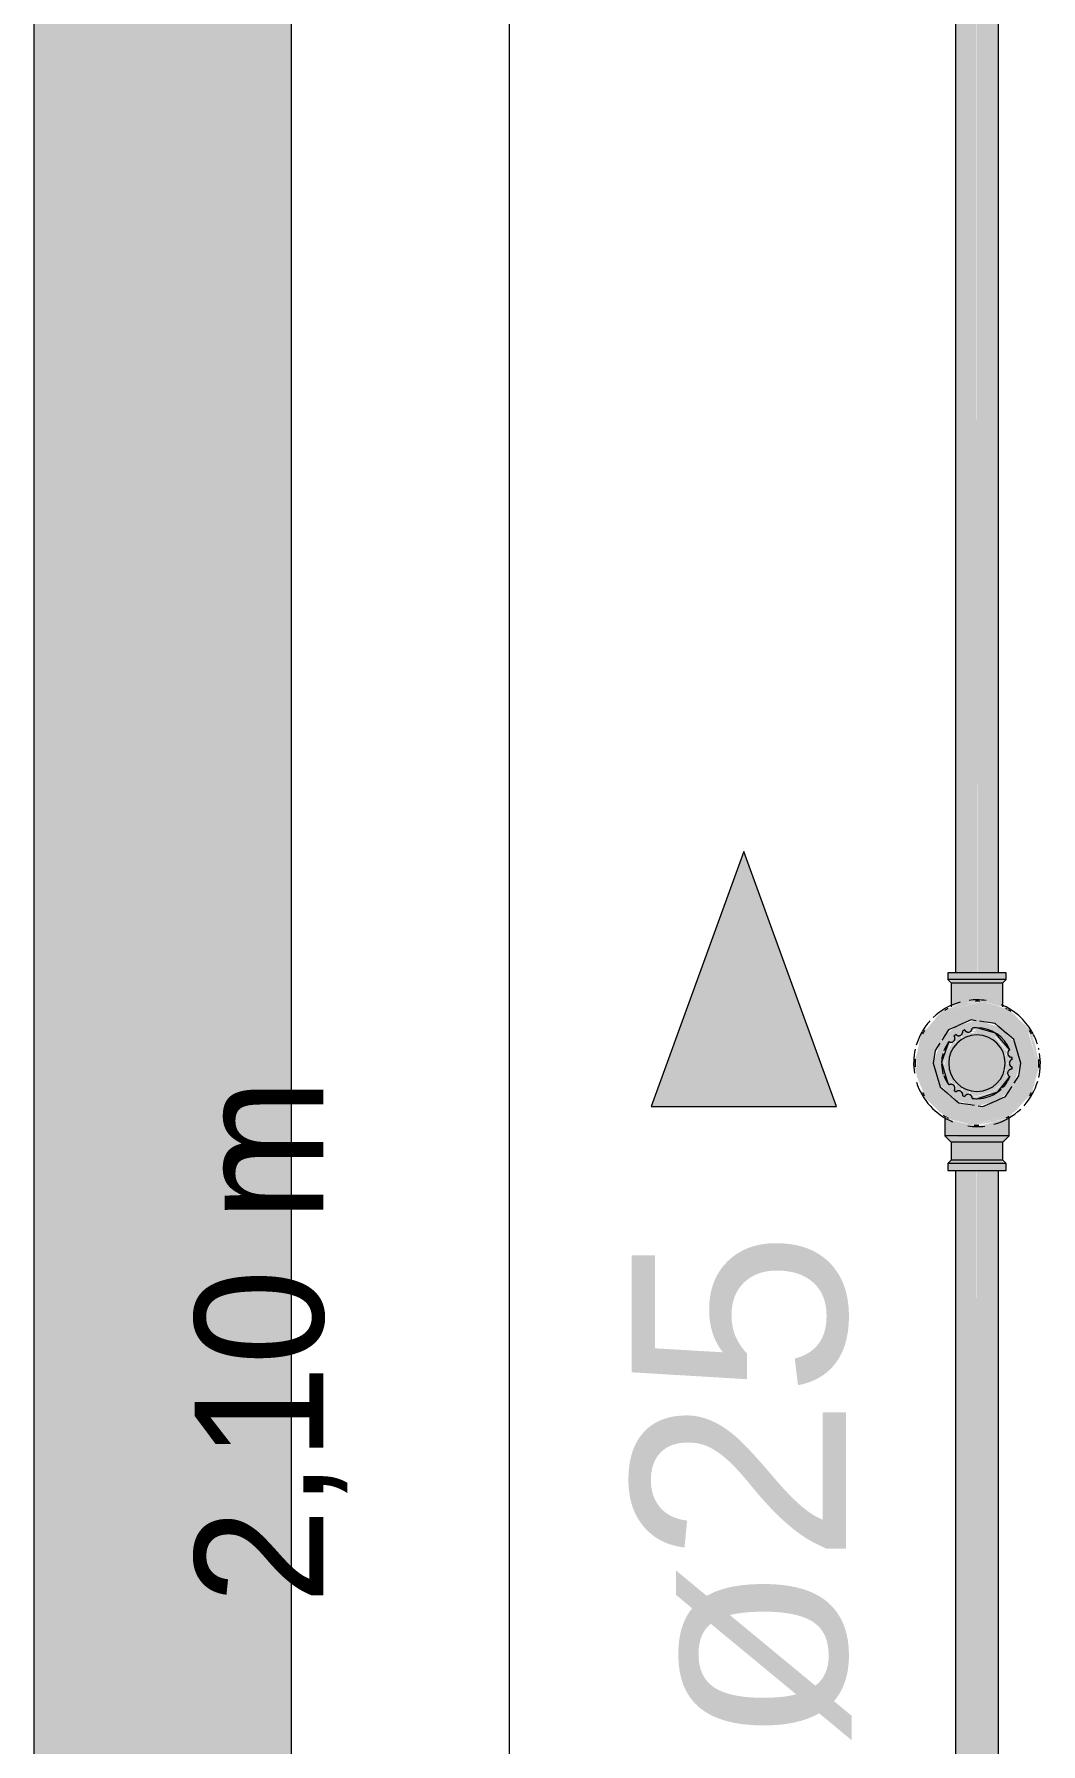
# Model space of a CAD drawing. Header units: metres. Extents: x 147 to 427, y -16 to 162.
# Drawn here: x 389.028 to 389.615, y 0.803 to 1.8 of the extents above; entities that cross this region are included whole.
import ezdxf

# ---------------------------------------------------------------- set-up
doc = ezdxf.new("R2010")
doc.units = ezdxf.units.M
for name, color, linetype, lineweight in [('A-ANNO-DIMS', 7, 'Continuous', 5), ('A-ANNO-DIMS-50', 7, 'Continuous', 5), ('A-WALL', 7, 'Continuous', 9), ('P-PIPE', 7, 'Continuous', 5), ('P-PIPE-IDEN', 7, 'Continuous', 5), ('P-SANR-FIXT', 7, 'Continuous', 5)]:
    doc.layers.add(name, color=color, linetype=linetype, lineweight=lineweight)
doc.styles.add('Arial_25', font='arial.ttf', dxfattribs={"height": 0.125})
doc.styles.add('Century Gothic_1', font='GOTHIC.TTF', dxfattribs={"height": 0.075})
doc.dimstyles.new('Setores_1_5', dxfattribs={"dimscale": 0.3048, "dimtxt": 0.078313, "dimasz": 0.520833, "dimexe": 0.393701, "dimexo": 0.246063, "dimgap": 0.287073, "dimtad": 1, "dimrnd": 0.01, "dimzin": 0, "dimdsep": 46, "dimtxsty": 'Century Gothic_1', "dimblk1": 'OBLIQUE', "dimblk2": 'OBLIQUE', "dimsah": 1, "dimcen": 0.09, "dimazin": 0, "dimtfac": 1, "dimtdec": 4, "dimtix": 1, "dimtmove": 0, "dimatfit": 3, "dimfxl": 1, "dimtvp": 1, "dimtolj": 1, "dimtzin": 0, "dimarcsym": 2})

# ---------------------------------------------------------------- blocks, each defined once
blk = doc.blocks.new('AF_Registro de Pressão - Ø3_4_ _25mm_-3434113-HH')
at = {"layer": 'P-SANR-FIXT', "true_color": 0xe1e1e1}
h = blk.add_hatch(color=254, dxfattribs=at)
h.paths.add_polyline_path([(-163.60802, 1.16304), (-163.60802, 1.16389), (-163.61243, 1.16447), (-163.61441, 1.16477), (-163.60803, 1.16304)])
h.paths.add_polyline_path([(-163.61968, 1.16634), (-163.62661, 1.16925), (-163.62938, 1.17126), (-163.62964, 1.17136), (-163.63669, 1.1787), (-163.63992, 1.18364), (-163.64081, 1.1844), (-163.63933, 1.18081), (-163.62564, 1.16776), (-163.61992, 1.16638)])
h.paths.add_polyline_path([(-163.6435, 1.19446), (-163.64361, 1.20196), (-163.64355, 1.2033), (-163.64325, 1.20577), (-163.64498, 1.2), (-163.64359, 1.19478)])
h.paths.add_polyline_path([(-163.64226, 1.21018), (-163.64003, 1.21609), (-163.63809, 1.2195), (-163.638, 1.22051), (-163.64027, 1.21761), (-163.64217, 1.21052)])
h.paths.add_polyline_path([(-163.6327, 1.22582), (-163.62807, 1.22938), (-163.62795, 1.23), (-163.62022, 1.23348), (-163.62782, 1.23069), (-163.63229, 1.22622)])
h.paths.add_polyline_path([(-163.61359, 1.23547), (-163.61056, 1.23578), (-163.60802, 1.23611), (-163.60822, 1.23691), (-163.61309, 1.2356)])
h = blk.add_hatch(color=254, dxfattribs=at)
h.paths.add_polyline_path([(-163.60802, 1.16304), (-163.60581, 1.16421), (-163.60802, 1.16389), (-163.60802, 1.1635)])
h.paths.add_polyline_path([(-163.59844, 1.16561), (-163.5892, 1.16834), (-163.58719, 1.17108), (-163.58954, 1.16915), (-163.5911, 1.1684), (-163.59583, 1.16652), (-163.59843, 1.1657)])
h.paths.add_polyline_path([(-163.58145, 1.17609), (-163.57578, 1.18239), (-163.57533, 1.1854), (-163.57796, 1.1805), (-163.58074, 1.17698)])
h.paths.add_polyline_path([(-163.5732, 1.19205), (-163.57106, 1.2), (-163.57273, 1.2044), (-163.57249, 1.1967), (-163.5728, 1.19423), (-163.57311, 1.19313)])
h.paths.add_polyline_path([(-163.57393, 1.2107), (-163.57672, 1.21919), (-163.59041, 1.23224), (-163.59298, 1.23253), (-163.58641, 1.22864), (-163.57936, 1.2213), (-163.57613, 1.21636), (-163.57433, 1.21197)])
h.paths.add_polyline_path([(-163.59998, 1.2348), (-163.60802, 1.23696), (-163.60796, 1.23609), (-163.60362, 1.23553), (-163.60164, 1.23523), (-163.60019, 1.23482)])
h = blk.add_hatch(color=254, dxfattribs=at)
h.paths.add_polyline_path([(-163.64325, 1.2), (-163.63789, 1.21825), (-163.62564, 1.23051), (-163.60802, 1.23545), (-163.6081, 1.23585), (-163.6148, 1.2352), (-163.62102, 1.23325), (-163.62798, 1.22988), (-163.62807, 1.22938), (-163.63029, 1.22809), (-163.63853, 1.21878), (-163.64132, 1.21321), (-163.64355, 1.2033), (-163.64353, 1.20227)])
h.paths.add_polyline_path([(-163.60802, 1.16414), (-163.60802, 1.16477), (-163.62618, 1.17004), (-163.63853, 1.18239), (-163.64325, 1.2), (-163.64359, 1.19615), (-163.64317, 1.1924), (-163.63848, 1.18112), (-163.63626, 1.17814), (-163.62938, 1.17126), (-163.62744, 1.17008), (-163.6253, 1.16868), (-163.61992, 1.16642), (-163.61243, 1.16447), (-163.60963, 1.16432)])
h = blk.add_hatch(color=254, dxfattribs=at)
h.paths.add_polyline_path([(-163.60802, 1.16477), (-163.60802, 1.17979), (-163.60959, 1.18059), (-163.6099, 1.18107), (-163.61079, 1.18181), (-163.61254, 1.18187), (-163.6131, 1.18187), (-163.61672, 1.18322), (-163.61708, 1.18384), (-163.61771, 1.18378), (-163.6208, 1.18614), (-163.62108, 1.18644), (-163.62025, 1.18801), (-163.62205, 1.18744), (-163.62289, 1.18769), (-163.62462, 1.18834), (-163.628, 1.19573), (-163.62847, 1.2017), (-163.6271, 1.2076), (-163.62386, 1.21241), (-163.62291, 1.21166), (-163.62166, 1.21283), (-163.62054, 1.21283), (-163.62108, 1.21356), (-163.61811, 1.21598), (-163.61749, 1.21592), (-163.61723, 1.2165), (-163.61411, 1.21788), (-163.61291, 1.21761), (-163.61255, 1.21819), (-163.61126, 1.21859), (-163.60984, 1.21947), (-163.60979, 1.21992), (-163.60802, 1.22068), (-163.60802, 1.23523), (-163.62564, 1.23051), (-163.63853, 1.21761), (-163.64325, 1.2), (-163.63853, 1.18239), (-163.62564, 1.16949), (-163.61056, 1.16545)])
h.paths.add_polyline_path([(-163.60904, 1.175), (-163.61309, 1.17548), (-163.61885, 1.17762), (-163.61883, 1.17804), (-163.61309, 1.17634), (-163.60921, 1.17508)])
h.paths.add_polyline_path([(-163.62089, 1.17866), (-163.62758, 1.18408), (-163.62898, 1.18643), (-163.6289, 1.18676), (-163.62584, 1.18392), (-163.62585, 1.18343), (-163.62509, 1.18239), (-163.62395, 1.18202), (-163.62087, 1.1787)])
h.paths.add_polyline_path([(-163.62958, 1.18732), (-163.63015, 1.18814), (-163.63092, 1.1892), (-163.6313, 1.19378), (-163.62998, 1.1892), (-163.63003, 1.18882), (-163.62952, 1.18744)])
h.paths.add_polyline_path([(-163.63313, 1.20112), (-163.6321, 1.20721), (-163.62998, 1.2108), (-163.63305, 1.20118)])
h.paths.add_polyline_path([(-163.62904, 1.21308), (-163.6291, 1.21401), (-163.62784, 1.21563), (-163.62292, 1.22037), (-163.62227, 1.22037), (-163.62171, 1.22037), (-163.62509, 1.21761), (-163.62553, 1.2175), (-163.62698, 1.21495), (-163.6289, 1.21324)])
h.paths.add_polyline_path([(-163.62068, 1.22136), (-163.62009, 1.22184), (-163.6174, 1.22302), (-163.61426, 1.22407), (-163.61181, 1.22485), (-163.61056, 1.22499), (-163.61056, 1.22455), (-163.62063, 1.22138)])
h = blk.add_hatch(color=254, dxfattribs=at)
h.paths.add_polyline_path([(-163.60802, 1.16414), (-163.59842, 1.16576), (-163.591, 1.16845), (-163.58671, 1.17136), (-163.58576, 1.17191), (-163.57752, 1.18122), (-163.57473, 1.18679), (-163.57249, 1.1967), (-163.5728, 1.2), (-163.57796, 1.18194), (-163.59116, 1.16929), (-163.60802, 1.16455)])
h.paths.add_polyline_path([(-163.57244, 1.20167), (-163.57393, 1.2107), (-163.57644, 1.21691), (-163.57979, 1.22186), (-163.58666, 1.22874), (-163.58861, 1.22992), (-163.59075, 1.23132), (-163.59595, 1.23352), (-163.60362, 1.23553), (-163.60642, 1.23568), (-163.60802, 1.23539), (-163.60796, 1.23521), (-163.58997, 1.23006), (-163.57752, 1.21761), (-163.5728, 1.2)])
h.paths.add_polyline_path([(-163.57252, 1.1977), (-163.5721, 1.2), (-163.57247, 1.19996), (-163.57252, 1.19774)])
h = blk.add_hatch(color=254, dxfattribs=at)
h.paths.add_polyline_path([(-163.60802, 1.16477), (-163.59041, 1.16949), (-163.57752, 1.18239), (-163.5728, 1.2), (-163.57816, 1.21825), (-163.59041, 1.23051), (-163.60802, 1.23523), (-163.60802, 1.22068), (-163.60116, 1.21918), (-163.59744, 1.21739), (-163.59447, 1.2151), (-163.59073, 1.21089), (-163.58949, 1.20736), (-163.59026, 1.20705), (-163.59006, 1.2061), (-163.59009, 1.20572), (-163.59154, 1.20436), (-163.58964, 1.20417), (-163.58915, 1.20189), (-163.58916, 1.20028), (-163.58914, 1.19971), (-163.58967, 1.19573), (-163.5901, 1.19551), (-163.59154, 1.19542), (-163.59013, 1.19414), (-163.59007, 1.19367), (-163.5899, 1.1916), (-163.59512, 1.18408), (-163.59922, 1.18164), (-163.60218, 1.18059), (-163.60802, 1.17932), (-163.60802, 1.16568)])
h.paths.add_polyline_path([(-163.60701, 1.175), (-163.60296, 1.17644), (-163.5972, 1.17739), (-163.59865, 1.17698), (-163.60177, 1.17594), (-163.60424, 1.17515), (-163.60549, 1.17501), (-163.60685, 1.175)])
h.paths.add_polyline_path([(-163.60146, 1.17557), (-163.60145, 1.17594), (-163.60083, 1.17579)])
h.paths.add_polyline_path([(-163.59516, 1.17866), (-163.59518, 1.17872), (-163.59096, 1.18239), (-163.59041, 1.18281), (-163.58907, 1.18505), (-163.58684, 1.18659), (-163.58761, 1.18501), (-163.59313, 1.17963), (-163.59378, 1.17963)])
h.paths.add_polyline_path([(-163.58647, 1.18732), (-163.58627, 1.18805), (-163.58599, 1.18953), (-163.583, 1.19882), (-163.58292, 1.19883), (-163.58394, 1.19279), (-163.58627, 1.18743)])
h.paths.add_polyline_path([(-163.58292, 1.20112), (-163.58334, 1.20156), (-163.58468, 1.20881), (-163.58337, 1.20467), (-163.58292, 1.20117)])
h.paths.add_polyline_path([(-163.5868, 1.21317), (-163.58805, 1.21393), (-163.5902, 1.21657), (-163.59096, 1.21761), (-163.59237, 1.21825), (-163.59378, 1.22037), (-163.58907, 1.21657), (-163.58695, 1.21401)])
h.paths.add_polyline_path([(-163.59537, 1.22136), (-163.60045, 1.22271), (-163.60685, 1.225), (-163.60296, 1.22452), (-163.59719, 1.22238), (-163.59521, 1.22138)])
h = blk.add_hatch(color=254, dxfattribs=at)
h.paths.add_polyline_path([(-163.60802, 1.17979), (-163.60848, 1.18085), (-163.60979, 1.18008)])
h.paths.add_polyline_path([(-163.62432, 1.18737), (-163.62386, 1.18759), (-163.62291, 1.18834), (-163.62616, 1.19494), (-163.62706, 1.2), (-163.6253, 1.2076), (-163.62298, 1.21229), (-163.62441, 1.21204), (-163.62805, 1.20427), (-163.62861, 1.19942), (-163.62696, 1.19215), (-163.62438, 1.18747)])
h.paths.add_polyline_path([(-163.60802, 1.21904), (-163.60802, 1.22021), (-163.60984, 1.21947), (-163.60862, 1.21918)])
h = blk.add_hatch(color=254, dxfattribs=at)
h.paths.add_polyline_path([(-163.61968, 1.18834), (-163.62298, 1.1934), (-163.62422, 1.1978), (-163.62422, 1.2022), (-163.62338, 1.20563), (-163.62102, 1.20991), (-163.61968, 1.21166), (-163.62205, 1.21256), (-163.62597, 1.2061), (-163.62681, 1.1986), (-163.6253, 1.1924), (-163.62166, 1.18717), (-163.62025, 1.18801)])
h.paths.add_polyline_path([(-163.61627, 1.18573), (-163.61968, 1.18834), (-163.6208, 1.18614), (-163.61811, 1.18402), (-163.61749, 1.18408), (-163.61687, 1.18491)])
h.paths.add_polyline_path([(-163.61229, 1.18408), (-163.61627, 1.18573), (-163.61672, 1.18322), (-163.61411, 1.18212), (-163.61291, 1.18239), (-163.6125, 1.18352)])
h.paths.add_polyline_path([(-163.60802, 1.18224), (-163.60802, 1.18352), (-163.61236, 1.18352), (-163.61212, 1.18185), (-163.60895, 1.18215)])
h.paths.add_polyline_path([(-163.60802, 1.18096), (-163.60802, 1.18224), (-163.61204, 1.18161), (-163.60982, 1.18105)])
h.paths.add_polyline_path([(-163.61627, 1.21427), (-163.61229, 1.21592), (-163.6131, 1.21813), (-163.61636, 1.21699), (-163.61722, 1.21648), (-163.61637, 1.21451)])
h.paths.add_polyline_path([(-163.61968, 1.21166), (-163.61644, 1.21451), (-163.61815, 1.21596), (-163.62025, 1.21444), (-163.62108, 1.21356), (-163.62025, 1.21243)])
h.paths.add_polyline_path([(-163.61229, 1.21592), (-163.60802, 1.21648), (-163.60825, 1.21778), (-163.61248, 1.21761), (-163.61236, 1.21648)])
h.paths.add_polyline_path([(-163.60802, 1.21776), (-163.60802, 1.21904), (-163.61204, 1.21839), (-163.60831, 1.2178)])
blk.add_hatch(color=254, dxfattribs=at).paths.add_polyline_path([(-163.60802, 1.18352), (-163.60239, 1.18464), (-163.59811, 1.18701), (-163.59503, 1.19009), (-163.59318, 1.19314), (-163.59183, 1.1978), (-163.59183, 1.2022), (-163.59267, 1.20563), (-163.59503, 1.20991), (-163.59811, 1.21299), (-163.60116, 1.21485), (-163.60583, 1.21619), (-163.61022, 1.21619), (-163.61366, 1.21536), (-163.61794, 1.21299), (-163.62102, 1.20991), (-163.6223, 1.20824), (-163.62422, 1.2022), (-163.62422, 1.1978), (-163.62338, 1.19437), (-163.62102, 1.19009), (-163.61794, 1.18701), (-163.61489, 1.18515), (-163.61022, 1.18381), (-163.60955, 1.18372)])
h = blk.add_hatch(color=254, dxfattribs=at)
h.paths.add_polyline_path([(-163.60802, 1.17932), (-163.59978, 1.18134), (-163.59341, 1.18538), (-163.59317, 1.18593), (-163.59208, 1.18762), (-163.58936, 1.19186), (-163.58936, 1.19249), (-163.59023, 1.19341), (-163.59523, 1.18622), (-163.60043, 1.18254), (-163.60802, 1.18059), (-163.60802, 1.17979)])
h.paths.add_polyline_path([(-163.58992, 1.20668), (-163.58972, 1.20784), (-163.59352, 1.21422), (-163.59782, 1.21761), (-163.60177, 1.21938), (-163.6065, 1.22047), (-163.60802, 1.22021), (-163.60791, 1.219), (-163.59685, 1.21532), (-163.58997, 1.20674)])
h = blk.add_hatch(color=254, dxfattribs=at)
h.paths.add_polyline_path([(-163.60802, 1.18096), (-163.59972, 1.18305), (-163.59346, 1.18807), (-163.5901, 1.1946), (-163.5921, 1.19573), (-163.59503, 1.19009), (-163.59811, 1.18701), (-163.60116, 1.18515), (-163.60583, 1.18381), (-163.60802, 1.18352), (-163.60802, 1.18105)])
h.paths.add_polyline_path([(-163.58975, 1.19547), (-163.58914, 1.19942), (-163.58916, 1.19972), (-163.59154, 1.2), (-163.59154, 1.19567), (-163.58985, 1.19548)])
h.paths.add_polyline_path([(-163.5921, 1.20427), (-163.59005, 1.20626), (-163.5979, 1.2158), (-163.60802, 1.219), (-163.60802, 1.21648), (-163.60239, 1.21536), (-163.59811, 1.21299), (-163.59503, 1.20991), (-163.59293, 1.20626), (-163.59243, 1.20506)])
h.paths.add_polyline_path([(-163.59154, 1.2), (-163.58914, 1.20028), (-163.58967, 1.20427), (-163.59009, 1.20462), (-163.5921, 1.20427), (-163.59166, 1.20088)])
at = {"layer": 'P-PIPE'}
for p, q in [((-163.61956, 1.22165), (-163.62077, 1.22111)), ((-163.59076, 1.21742), (-163.59519, 1.22128)), ((-163.62529, 1.18258), (-163.62086, 1.17872)), ((-163.59649, 1.17835), (-163.59528, 1.17889))]:
    blk.add_line(p, q, dxfattribs=at)
at = {"layer": 'P-PIPE', "flags": 128}
for points in [[(-163.62086, 1.22106), (-163.62458, 1.2194), (-163.62846, 1.21347)], [(-163.60845, 1.22481), (-163.61151, 1.22526), (-163.61931, 1.22176)], [(-163.59523, 1.22131), (-163.59735, 1.22316), (-163.60654, 1.22452)], [(-163.58252, 1.2), (-163.58655, 1.21375), (-163.59068, 1.21735)], [(-163.62964, 1.21167), (-163.63243, 1.20741), (-163.63353, 1.2)], [(-163.63353, 1.2), (-163.6295, 1.18625), (-163.62537, 1.18265)], [(-163.58641, 1.18833), (-163.58362, 1.19259), (-163.58252, 1.2)], [(-163.59519, 1.17894), (-163.59147, 1.1806), (-163.58759, 1.18653)], [(-163.62082, 1.17869), (-163.6187, 1.17684), (-163.60951, 1.17548)], [(-163.60739, 1.17516), (-163.60454, 1.17474), (-163.59649, 1.17835)]]:
    blk.add_lwpolyline(points, dxfattribs=at)
at = {"layer": 'P-SANR-FIXT'}
for p, q in [((-163.62024, 1.21669), (-163.62127, 1.21589)), ((-163.61516, 1.21941), (-163.61637, 1.21893)), ((-163.60802, 1.22068), (-163.61082, 1.22049)), ((-163.58746, 1.20224), (-163.58764, 1.20353)), ((-163.58764, 1.19647), (-163.58746, 1.19776)), ((-163.62127, 1.18411), (-163.62024, 1.18331)), ((-163.61637, 1.18107), (-163.61516, 1.18059)), ((-163.61082, 1.17951), (-163.60802, 1.17932))]:
    blk.add_line(p, q, dxfattribs=at)
at = {"layer": 'P-SANR-FIXT', "flags": 128}
for points in [[(-163.58888, 1.20783), (-163.59721, 1.21763), (-163.60802, 1.22068)], [(-163.62438, 1.21266), (-163.6287, 1.20055), (-163.62503, 1.18823), (-163.62438, 1.18734)], [(-163.60802, 1.17932), (-163.5958, 1.18331), (-163.58888, 1.19217)]]:
    blk.add_lwpolyline(points, dxfattribs=at)
at = {"layer": 'P-SANR-FIXT'}
for centre, radius, start, end in [((-163.60802, 1.2), 0.03696, 90, 97.19983), ((-163.60802, 1.2), 0.03611, 90, 91.78157), ((-163.60802, 1.2), 0.03696, 81.7963, 90), ((-163.60802, 1.2), 0.03611, 87.33361, 90), ((-163.60802, 1.2), 0.03696, 105.55416, 133.73036), ((-163.60802, 1.2), 0.03611, 118.01587, 121.32714), ((-163.60802, 1.2), 0.03696, 30, 67.32118), ((-163.60802, 1.2), 0.03611, 60.97156, 62.30758), ((-163.60802, 1.2), 0.03611, 56.91799, 60), ((-163.60802, 1.2), 0.03696, 150.367, 163.47897), ((-163.60802, 1.2), 0.03696, 137.94826, 150), ((-163.60802, 1.2), 0.03611, 148.14415, 151.91175), ((-163.60802, 1.2), 0.01648, 90, 270), ((-163.60802, 1.2), 0.02068, 126.20771, 129.81452), ((-163.61862, 1.21836), 0.00232, 225.80564, 285.16113), ((-163.61862, 1.21836), 0.00232, 314.83887, 14.19436), ((-163.60802, 1.2), 0.02068, 110.18548, 113.79229), ((-163.6131, 1.22041), 0.00229, 205.95935, 262.69688), ((-163.6131, 1.22041), 0.00229, 276.88126, 291.06565), ((-163.6131, 1.22041), 0.00229, 305.25003, 333.61879), ((-163.6131, 1.22041), 0.00229, 347.80318, 1.98756), ((-163.60802, 1.2), 0.02068, 90, 97.76142), ((-163.60802, 1.2), 0.02068, 22.23858, 90), ((-163.60802, 1.2), 0.01648, 270, 90), ((-163.60802, 1.2), 0.03611, 28.09659, 31.86234), ((-163.60802, 1.2), 0.03696, 17.36252, 29.633), ((-163.60802, 1.2), 0.03696, 167.09302, 188.98807), ((-163.60802, 1.2), 0.02068, 142.25104, 159.63697), ((-163.62313, 1.21457), 0.00228, 308.82567, 35.31104), ((-163.58781, 1.20581), 0.00229, 118.01244, 132.19682), ((-163.60802, 1.2), 0.03696, 12.55326, 13.7459), ((-163.60802, 1.2), 0.03611, 176.17281, 183.26782), ((-163.60802, 1.2), 0.02068, 163.82188, 178.14402), ((-163.60802, 1.2), 0.02068, 181.60689, 197.98284), ((-163.58781, 1.20581), 0.00229, 188.93435, 205.86055), ((-163.58786, 1.1942), 0.00228, 84.68896, 142.34588), ((-163.58781, 1.20581), 0.00229, 217.30312, 274.04065), ((-163.58683, 1.2), 0.00232, 105.80564, 180), ((-163.58683, 1.2), 0.00232, 194.44261, 254.19436), ((-163.60802, 1.2), 0.02068, 6.20771, 9.81452), ((-163.60802, 1.2), 0.02068, 350.18548, 353.79229), ((-163.60802, 1.2), 0.03696, 347.09302, 8.98807), ((-163.60802, 1.2), 0.03611, 356.17281, 3.56406), ((-163.60802, 1.2), 0.03696, 197.36252, 247.32118), ((-163.60802, 1.2), 0.02068, 200.35687, 217.74896), ((-163.62313, 1.18543), 0.00228, 324.68896, 51.17433), ((-163.60802, 1.2), 0.02068, 316.00121, 337.74896), ((-163.58786, 1.1942), 0.00228, 152.00297, 171.17433), ((-163.60802, 1.2), 0.03696, 317.94826, 343.47897), ((-163.60802, 1.2), 0.03611, 208.09659, 211.86234), ((-163.60802, 1.2), 0.02068, 230.18548, 233.79229), ((-163.61862, 1.18164), 0.00232, 74.83887, 134.19436), ((-163.61862, 1.18164), 0.00232, 345.80564, 45.16113), ((-163.60802, 1.2), 0.02068, 246.20771, 249.81249), ((-163.6131, 1.17959), 0.00229, 97.30312, 154.03272), ((-163.6131, 1.17959), 0.00229, 25.9861, 54.74997), ((-163.6131, 1.17959), 0.00229, 358.01244, 12.19682), ((-163.60802, 1.2), 0.02068, 262.23858, 270), ((-163.60802, 1.2), 0.02068, 270, 313.16424), ((-163.60802, 1.2), 0.03611, 328.14415, 331.91175), ((-163.60802, 1.2), 0.03611, 236.91799, 240), ((-163.60802, 1.2), 0.03611, 240.97156, 242.30758), ((-163.60802, 1.2), 0.03696, 285.55416, 313.73036), ((-163.60802, 1.2), 0.03611, 298.01587, 301.32714), ((-163.60802, 1.2), 0.03696, 261.7963, 270), ((-163.60802, 1.2), 0.03611, 267.33361, 270), ((-163.60802, 1.2), 0.03611, 270, 271.78157), ((-163.60802, 1.2), 0.03696, 270, 277.19983)]:
    blk.add_arc(centre, radius, start, end, dxfattribs=at)
for points, knots in [([(-163.62024, 1.21669), (-163.62024, 1.21669), (-163.62022, 1.21666), (-163.62009, 1.21655), (-163.61991, 1.21642), (-163.61971, 1.2163), (-163.61952, 1.21621), (-163.6193, 1.21613), (-163.61909, 1.21608), (-163.61893, 1.21605), (-163.61876, 1.21603), (-163.61853, 1.21603), (-163.61836, 1.21604), (-163.61824, 1.21606)], [0, 0, 0, 0, 0.142857, 0.285714, 0.428571, 0.5, 0.571429, 0.678571, 0.732143, 0.785714, 0.839286, 0.892857, 1, 1, 1, 1]), ([(-163.61683, 1.21688), (-163.61678, 1.21694), (-163.61669, 1.21706), (-163.61657, 1.21726), (-163.61648, 1.21745), (-163.61641, 1.21762), (-163.61635, 1.21783), (-163.61631, 1.21805), (-163.6163, 1.21827), (-163.6163, 1.21847), (-163.61631, 1.21862), (-163.61633, 1.21874), (-163.61635, 1.21887), (-163.61637, 1.21893), (-163.61637, 1.21893)], [0, 0, 0, 0, 0.071429, 0.142857, 0.214286, 0.267857, 0.321429, 0.428571, 0.5, 0.571429, 0.678571, 0.732143, 0.785714, 1, 1, 1, 1]), ([(-163.61516, 1.21941), (-163.61516, 1.21941), (-163.61515, 1.21938), (-163.61508, 1.21925), (-163.61497, 1.21908), (-163.61484, 1.21892), (-163.6147, 1.21877), (-163.61454, 1.21863), (-163.61438, 1.21851), (-163.61424, 1.21843), (-163.6141, 1.21835), (-163.6139, 1.21827), (-163.61375, 1.21822), (-163.61364, 1.21819)], [0, 0, 0, 0, 0.142857, 0.285714, 0.428571, 0.5, 0.571429, 0.678571, 0.732143, 0.785714, 0.839286, 0.892857, 1, 1, 1, 1]), ([(-163.61159, 1.2187), (-163.61153, 1.21875), (-163.61143, 1.21885), (-163.61129, 1.21902), (-163.61117, 1.21919), (-163.61106, 1.21938), (-163.61098, 1.21956), (-163.6109, 1.2198), (-163.61083, 1.22012), (-163.61081, 1.22042), (-163.61082, 1.22049), (-163.61082, 1.22049)], [0, 0, 0, 0, 0.071429, 0.142857, 0.214286, 0.285714, 0.357143, 0.428571, 0.571429, 0.785714, 1, 1, 1, 1]), ([(-163.62432, 1.21263), (-163.62428, 1.2126), (-163.62417, 1.21254), (-163.62393, 1.21243), (-163.62367, 1.21235), (-163.62346, 1.21231), (-163.62322, 1.21229), (-163.62298, 1.21229), (-163.62273, 1.21232), (-163.62257, 1.21236), (-163.62248, 1.21238)], [0.1666667, 0.1666667, 0.1666667, 0.1666667, 0.3333333, 0.5, 0.5833333, 0.6666667, 0.75, 0.8333333, 0.9166667, 1, 1, 1, 1]), ([(-163.62248, 1.21238), (-163.62218, 1.21247), (-163.62169, 1.21274), (-163.62117, 1.21334), (-163.62098, 1.21378), (-163.62092, 1.214)], [0, 0, 0, 0, 0.4, 0.7, 1, 1, 1, 1]), ([(-163.62092, 1.214), (-163.6209, 1.21409), (-163.62087, 1.21425), (-163.62085, 1.2145), (-163.62085, 1.21475), (-163.62088, 1.21498), (-163.62093, 1.21519), (-163.62102, 1.21544), (-163.62113, 1.21568), (-163.62124, 1.21585), (-163.62127, 1.21589), (-163.62127, 1.21589)], [0, 0, 0, 0, 0.083333, 0.166667, 0.25, 0.333333, 0.416667, 0.5, 0.666667, 0.833333, 1, 1, 1, 1]), ([(-163.58888, 1.20783), (-163.58888, 1.20783), (-163.58891, 1.20781), (-163.58904, 1.20774), (-163.58921, 1.20762), (-163.58936, 1.20748), (-163.58951, 1.20734), (-163.58964, 1.20718), (-163.58975, 1.20701), (-163.58983, 1.20688), (-163.5899, 1.20673), (-163.58998, 1.20653), (-163.59003, 1.20637), (-163.59005, 1.20626)], [0, 0, 0, 0, 0.142857, 0.285714, 0.428571, 0.5, 0.571429, 0.678571, 0.732143, 0.785714, 0.839286, 0.892857, 1, 1, 1, 1]), ([(-163.58946, 1.20423), (-163.58941, 1.20418), (-163.58931, 1.20408), (-163.58914, 1.20394), (-163.58896, 1.20383), (-163.58877, 1.20373), (-163.58858, 1.20365), (-163.58834, 1.20358), (-163.58802, 1.20352), (-163.58772, 1.20352), (-163.58764, 1.20353), (-163.58764, 1.20353)], [0, 0, 0, 0, 0.071429, 0.142857, 0.214286, 0.285714, 0.357143, 0.428571, 0.571429, 0.785714, 1, 1, 1, 1]), ([(-163.58764, 1.19647), (-163.58764, 1.19647), (-163.58769, 1.19648), (-163.58789, 1.19649), (-163.58815, 1.19647), (-163.58841, 1.19642), (-163.58862, 1.19635), (-163.58884, 1.19627), (-163.58906, 1.19615), (-163.58926, 1.19601), (-163.58939, 1.19589), (-163.58945, 1.19583)], [0, 0, 0, 0, 0.166667, 0.333333, 0.5, 0.583333, 0.666667, 0.75, 0.833333, 0.916667, 1, 1, 1, 1]), ([(-163.58746, 1.20224), (-163.58746, 1.20224), (-163.5875, 1.20223), (-163.58766, 1.20218), (-163.58787, 1.20209), (-163.58806, 1.20197), (-163.58824, 1.20185), (-163.58842, 1.2017), (-163.58857, 1.20155), (-163.58868, 1.20142), (-163.58877, 1.20128), (-163.58889, 1.20108), (-163.58896, 1.20093), (-163.58901, 1.20082)], [0, 0, 0, 0, 0.142857, 0.285714, 0.428571, 0.5, 0.571429, 0.678571, 0.732143, 0.785714, 0.839286, 0.892857, 1, 1, 1, 1]), ([(-163.58901, 1.19918), (-163.58898, 1.19911), (-163.58892, 1.19897), (-163.58881, 1.19877), (-163.58869, 1.1986), (-163.58857, 1.19845), (-163.58842, 1.1983), (-163.58824, 1.19815), (-163.58806, 1.19803), (-163.58789, 1.19793), (-163.58775, 1.19786), (-163.58765, 1.19782), (-163.58751, 1.19778), (-163.58746, 1.19776), (-163.58746, 1.19776)], [0, 0, 0, 0, 0.071429, 0.142857, 0.214286, 0.267857, 0.321429, 0.428571, 0.5, 0.571429, 0.678571, 0.732143, 0.785714, 1, 1, 1, 1]), ([(-163.62248, 1.18762), (-163.62257, 1.18764), (-163.62273, 1.18768), (-163.62298, 1.18771), (-163.62322, 1.18771), (-163.62346, 1.18769), (-163.62367, 1.18765), (-163.62393, 1.18757), (-163.62417, 1.18746), (-163.62428, 1.1874), (-163.62432, 1.18737)], [0, 0, 0, 0, 0.0833333, 0.1666667, 0.25, 0.3333333, 0.4166667, 0.5, 0.6666667, 0.8333333, 0.8333333, 0.8333333, 0.8333333]), ([(-163.62092, 1.186), (-163.621, 1.1863), (-163.62125, 1.1868), (-163.62183, 1.18735), (-163.62226, 1.18755), (-163.62248, 1.18762)], [0, 0, 0, 0, 0.4, 0.7, 1, 1, 1, 1]), ([(-163.58945, 1.19583), (-163.58967, 1.19561), (-163.58999, 1.19515), (-163.59017, 1.19437), (-163.59013, 1.1939), (-163.59007, 1.19367)], [0, 0, 0, 0, 0.4, 0.7, 1, 1, 1, 1]), ([(-163.59007, 1.19367), (-163.59005, 1.19359), (-163.59, 1.19342), (-163.5899, 1.19319), (-163.58978, 1.19298), (-163.58965, 1.19279), (-163.5895, 1.19262), (-163.58931, 1.19244), (-163.5891, 1.19229), (-163.58892, 1.19219), (-163.58888, 1.19217), (-163.58888, 1.19217)], [0, 0, 0, 0, 0.083333, 0.166667, 0.25, 0.333333, 0.416667, 0.5, 0.666667, 0.833333, 1, 1, 1, 1]), ([(-163.62127, 1.18411), (-163.62127, 1.18411), (-163.62124, 1.18415), (-163.62113, 1.18432), (-163.62102, 1.18456), (-163.62093, 1.18481), (-163.62088, 1.18502), (-163.62085, 1.18525), (-163.62085, 1.1855), (-163.62087, 1.18575), (-163.6209, 1.18591), (-163.62092, 1.186)], [0, 0, 0, 0, 0.166667, 0.333333, 0.5, 0.583333, 0.666667, 0.75, 0.833333, 0.916667, 1, 1, 1, 1]), ([(-163.61824, 1.18394), (-163.61832, 1.18395), (-163.61847, 1.18397), (-163.6187, 1.18397), (-163.61891, 1.18395), (-163.61909, 1.18392), (-163.6193, 1.18387), (-163.61952, 1.18379), (-163.61971, 1.1837), (-163.61989, 1.1836), (-163.62001, 1.18351), (-163.6201, 1.18344), (-163.62021, 1.18335), (-163.62024, 1.18331), (-163.62024, 1.18331)], [0, 0, 0, 0, 0.071429, 0.142857, 0.214286, 0.267857, 0.321429, 0.428571, 0.5, 0.571429, 0.678571, 0.732143, 0.785714, 1, 1, 1, 1]), ([(-163.61637, 1.18107), (-163.61637, 1.18107), (-163.61636, 1.18111), (-163.61632, 1.18127), (-163.6163, 1.1815), (-163.6163, 1.18173), (-163.61631, 1.18195), (-163.61635, 1.18217), (-163.61641, 1.18238), (-163.61647, 1.18254), (-163.61654, 1.18269), (-163.61665, 1.18289), (-163.61675, 1.18303), (-163.61683, 1.18312)], [0, 0, 0, 0, 0.142857, 0.285714, 0.428571, 0.5, 0.571429, 0.678571, 0.732143, 0.785714, 0.839286, 0.892857, 1, 1, 1, 1]), ([(-163.61364, 1.18181), (-163.61371, 1.18179), (-163.61385, 1.18175), (-163.61405, 1.18167), (-163.61425, 1.18157), (-163.61442, 1.18146), (-163.61458, 1.18134), (-163.61477, 1.18117), (-163.61498, 1.18092), (-163.61513, 1.18066), (-163.61516, 1.18059), (-163.61516, 1.18059)], [0, 0, 0, 0, 0.071429, 0.142857, 0.214286, 0.285714, 0.357143, 0.428571, 0.571429, 0.785714, 1, 1, 1, 1]), ([(-163.61082, 1.17951), (-163.61082, 1.17951), (-163.61082, 1.17954), (-163.61082, 1.17969), (-163.61083, 1.17989), (-163.61087, 1.1801), (-163.61092, 1.18029), (-163.611, 1.18049), (-163.61109, 1.18067), (-163.61117, 1.18081), (-163.61126, 1.18094), (-163.61139, 1.18111), (-163.61151, 1.18123), (-163.61159, 1.1813)], [0, 0, 0, 0, 0.142857, 0.285714, 0.428571, 0.5, 0.571429, 0.678571, 0.732143, 0.785714, 0.839286, 0.892857, 1, 1, 1, 1])]:
    blk.add_open_spline(points, degree=3, knots=knots, dxfattribs=at)
for points in [[(-163.61824, 1.21606), (-163.61806, 1.21609), (-163.6177, 1.2162), (-163.61721, 1.21648), (-163.61694, 1.21674), (-163.61683, 1.21688)], [(-163.61364, 1.21819), (-163.61328, 1.2181), (-163.61253, 1.21811), (-163.61186, 1.21846), (-163.61159, 1.2187)], [(-163.59005, 1.20626), (-163.59012, 1.2059), (-163.59009, 1.20515), (-163.58972, 1.2045), (-163.58946, 1.20423)], [(-163.58901, 1.20082), (-163.58907, 1.20064), (-163.58916, 1.20028), (-163.58916, 1.19972), (-163.58907, 1.19936), (-163.58901, 1.19918)], [(-163.61683, 1.18312), (-163.61694, 1.18326), (-163.61721, 1.18352), (-163.6177, 1.1838), (-163.61806, 1.18391), (-163.61824, 1.18394)], [(-163.61159, 1.1813), (-163.61186, 1.18154), (-163.61253, 1.18189), (-163.61328, 1.1819), (-163.61364, 1.18181)]]:
    blk.add_open_spline(points, degree=3, dxfattribs=at)
blk = doc.blocks.new('AN_AF_Soldavel_Adaptador Curto com Bolsa e Rosca - Standard-3502186-HH')
at = {"layer": 'P-PIPE', "true_color": 0x69503c}
for points in [[(-163.60572, 1.24874), (-163.59102, 1.24874), (-163.5916, 1.25274), (-163.62502, 1.25274), (-163.62445, 1.24874), (-163.60791, 1.24874)], [(-163.60507, 1.24684), (-163.59297, 1.24684), (-163.5916, 1.24874), (-163.624, 1.24874), (-163.62217, 1.24684), (-163.60541, 1.24684)], [(-163.59297, 1.23293), (-163.59352, 1.24684), (-163.62307, 1.24684), (-163.62253, 1.23307), (-163.60796, 1.23694), (-163.59298, 1.23293)]]:
    blk.add_hatch(color=27, dxfattribs=at).paths.add_polyline_path(points)
at = {"layer": 'P-PIPE'}
for p, q in [((-163.62502, 1.25274), (-163.62502, 1.24874)), ((-163.59102, 1.25274), (-163.62502, 1.25274)), ((-163.62502, 1.24874), (-163.62307, 1.24684)), ((-163.59102, 1.24874), (-163.62502, 1.24874)), ((-163.62307, 1.24684), (-163.62307, 1.23293)), ((-163.62307, 1.24684), (-163.59297, 1.24684)), ((-163.59297, 1.24684), (-163.59102, 1.24874)), ((-163.59297, 1.23293), (-163.59297, 1.24684)), ((-163.59102, 1.24874), (-163.59102, 1.25274))]:
    blk.add_line(p, q, dxfattribs=at)
blk = doc.blocks.new('AN_AF_Soldavel_Luva com Bucha de Latao - Standard-3434359-HH')
at = {"layer": 'P-PIPE', "true_color": 0x009be6}
h = blk.add_hatch(color=142, dxfattribs=at)
h.paths.add_polyline_path([(-163.62682, 1.15775), (-163.58922, 1.15775), (-163.58955, 1.16799), (-163.60803, 1.16304), (-163.62682, 1.16776), (-163.62682, 1.15842)])
h.paths.add_polyline_path([(-163.60802, 1.16389), (-163.60802, 1.16414), (-163.6087, 1.16407)])
for points in [[(-163.59362, 1.15405), (-163.59292, 1.15405), (-163.58987, 1.15775), (-163.62626, 1.15718), (-163.62243, 1.15405), (-163.59384, 1.15405)], [(-163.60387, 1.14355), (-163.59292, 1.14355), (-163.59338, 1.15405), (-163.62312, 1.15405), (-163.62261, 1.14355), (-163.60458, 1.14355)], [(-163.62512, 1.14155), (-163.59196, 1.14155), (-163.59384, 1.14355), (-163.62312, 1.14355), (-163.62454, 1.14213)], [(-163.6036, 1.13755), (-163.59092, 1.13755), (-163.59144, 1.14155), (-163.62512, 1.14155), (-163.62512, 1.13755), (-163.60458, 1.13755)]]:
    blk.add_hatch(color=142, dxfattribs=at).paths.add_polyline_path(points)
at = {"layer": 'P-PIPE'}
for p, q in [((-163.62682, 1.16831), (-163.62682, 1.15775)), ((-163.58922, 1.15775), (-163.58922, 1.16837)), ((-163.62682, 1.15775), (-163.62312, 1.15405)), ((-163.58922, 1.15775), (-163.62682, 1.15775)), ((-163.59292, 1.15405), (-163.58922, 1.15775)), ((-163.62312, 1.15405), (-163.62312, 1.14355)), ((-163.59292, 1.15405), (-163.62312, 1.15405)), ((-163.59292, 1.14355), (-163.59292, 1.15405)), ((-163.62312, 1.14355), (-163.62512, 1.14155)), ((-163.62512, 1.14155), (-163.62512, 1.13755)), ((-163.59092, 1.14155), (-163.62512, 1.14155)), ((-163.62512, 1.13755), (-163.59092, 1.13755)), ((-163.59292, 1.14355), (-163.62312, 1.14355)), ((-163.59092, 1.14155), (-163.59292, 1.14355)), ((-163.59092, 1.13755), (-163.59092, 1.14155))]:
    blk.add_line(p, q, dxfattribs=at)
blk = doc.blocks.new('Anotacao_Tuboseta - Fluxo 1-2612753-HH')
at = {"layer": 'P-PIPE-IDEN'}
blk.add_hatch(color=256, dxfattribs=at).paths.add_polyline_path([(-153.90367, 1.608), (-154.01187, 1.608), (-153.95777, 1.75663)])
for p, q in [((-153.95777, 1.75663), (-154.01187, 1.608)), ((-153.90367, 1.608), (-153.95777, 1.75663)), ((-154.01187, 1.608), (-153.90367, 1.608))]:
    blk.add_line(p, q, dxfattribs=at)
blk = doc.blocks.new('DIMBLOCK147-HH')
at = {"layer": 'A-ANNO-DIMS-50', "lineweight": 25}
for p, q in [((389.30488, 2.1), (389.2255, 2.17937)), ((389.30488, 2.1), (389.38425, 2.02062)), ((389.30488, 0), (389.2255, 0.07938)), ((389.30488, 0), (389.38425, -0.07938))]:
    blk.add_line(p, q, dxfattribs=at)
at = {"layer": 'A-ANNO-DIMS-50'}
for p, q in [((389.30488, 2.1), (389.18488, 2.1)), ((389.30488, 0), (389.30488, 2.1)), ((389.30488, 2.1), (389.50258, 2.1)), ((389.30488, 0), (389.26763, 0)), ((389.30488, 0), (389.42488, 0))]:
    blk.add_line(p, q, dxfattribs=at)
at = {"layer": 'A-ANNO-DIMS-50', "color": 0, "insert": (389.12125, 0.88467), "char_height": 0.075, "width": 0.3967839, "attachment_point": 1, "rotation": 90, "line_spacing_factor": 0.984502, "style": 'Century Gothic_1'}
blk.add_mtext('2,10 m', dxfattribs=at)
blk = doc.blocks.new('_Oblique')
at = {"color": 0, "linetype": 'ByBlock', "lineweight": -2}
blk.add_line((-0.5, -0.5), (0.5, 0.5), dxfattribs=at)

msp = doc.modelspace()

# ---------------------------------------------------------------- hatches: boundary and pattern name
at = {"layer": 'A-WALL', "true_color": 0x7f7f7f}
msp.add_hatch(color=8, dxfattribs=at).paths.add_polyline_path([(389.17758, 0), (389.17758, 2.7), (389.02758, 2.7), (389.02758, 0)])
at = {"layer": 'P-PIPE', "true_color": 0x00ffff}
for points in [[(389.56508, 1.25274), (389.57758, 1.25274), (389.57736, 2.02821), (389.5745, 2.02865), (389.57418, 2.03802), (389.56508, 2.03802), (389.56508, 1.25592)], [(389.58093, 1.25274), (389.59008, 1.25274), (389.58958, 2.03802), (389.58054, 2.03802), (389.58017, 2.02821), (389.57758, 2.02821), (389.5777, 1.25274), (389.58081, 1.25274)], [(389.56508, 0.26739), (389.57758, 0.26739), (389.57748, 1.13755), (389.56508, 1.13755), (389.56508, 0.26739)], [(389.58088, 0.26739), (389.59008, 0.26739), (389.58961, 1.13755), (389.57758, 1.13755), (389.57765, 0.26739), (389.58081, 0.26739)]]:
    msp.add_hatch(color=4, dxfattribs=at).paths.add_polyline_path(points)

# ---------------------------------------------------------------- linework, layer by layer
at = {"layer": 'A-WALL', "color": 253, "true_color": 0xaaaaaa}
for p, q in [((389.02758, 0), (389.02758, 3)), ((389.17758, 3), (389.17758, 0))]:
    msp.add_line(p, q, dxfattribs=at)
at = {"layer": 'P-PIPE'}
for p, q in [((389.56508, 2.03802), (389.56508, 1.25274)), ((389.59008, 1.25274), (389.59008, 2.03802)), ((389.56508, 1.13755), (389.56508, 0.26739)), ((389.59008, 0.26739), (389.59008, 1.13755))]:
    msp.add_line(p, q, dxfattribs=at)

# ---------------------------------------------------------------- block references
for name in ['AN_AF_Soldavel_Adaptador Curto com Bolsa e Rosca - Standard-3502186-HH', 'AF_Registro de Pressão - Ø3_4_ _25mm_-3434113-HH', 'AN_AF_Soldavel_Luva com Bucha de Latao - Standard-3434359-HH']:
    msp.add_blockref(name, (553.1856, 0), dxfattribs=at)
at = {"layer": 'P-PIPE-IDEN'}
msp.add_blockref('Anotacao_Tuboseta - Fluxo 1-2612753-HH', (543.39937, -0.4332), dxfattribs=at)

# ---------------------------------------------------------------- texts
at = {"layer": 'P-PIPE-IDEN', "insert": (389.37609, 0.80154), "char_height": 0.125, "width": 0.3607594, "attachment_point": 1, "rotation": 90, "style": 'Arial_25'}
msp.add_mtext('ø25', dxfattribs=at)

# ---------------------------------------------------------------- dimensions: what is measured, and where the dimension line sits
at = {"layer": 'A-ANNO-DIMS'}
dim = msp.add_linear_dim(base=(389.30488, 2.1), p1=(389.19263, 0), p2=(389.57758, 2.1), angle=90, dimstyle='Setores_1_5', override={"dimpost": '<>', "dimfxl": 2.134991}, dxfattribs=at)
dim.commit()
dim.dimension.update_dxf_attribs({"geometry": 'DIMBLOCK147-HH', "text_midpoint": (389.17799, 1.05)})

doc.saveas('drawing.dxf')
